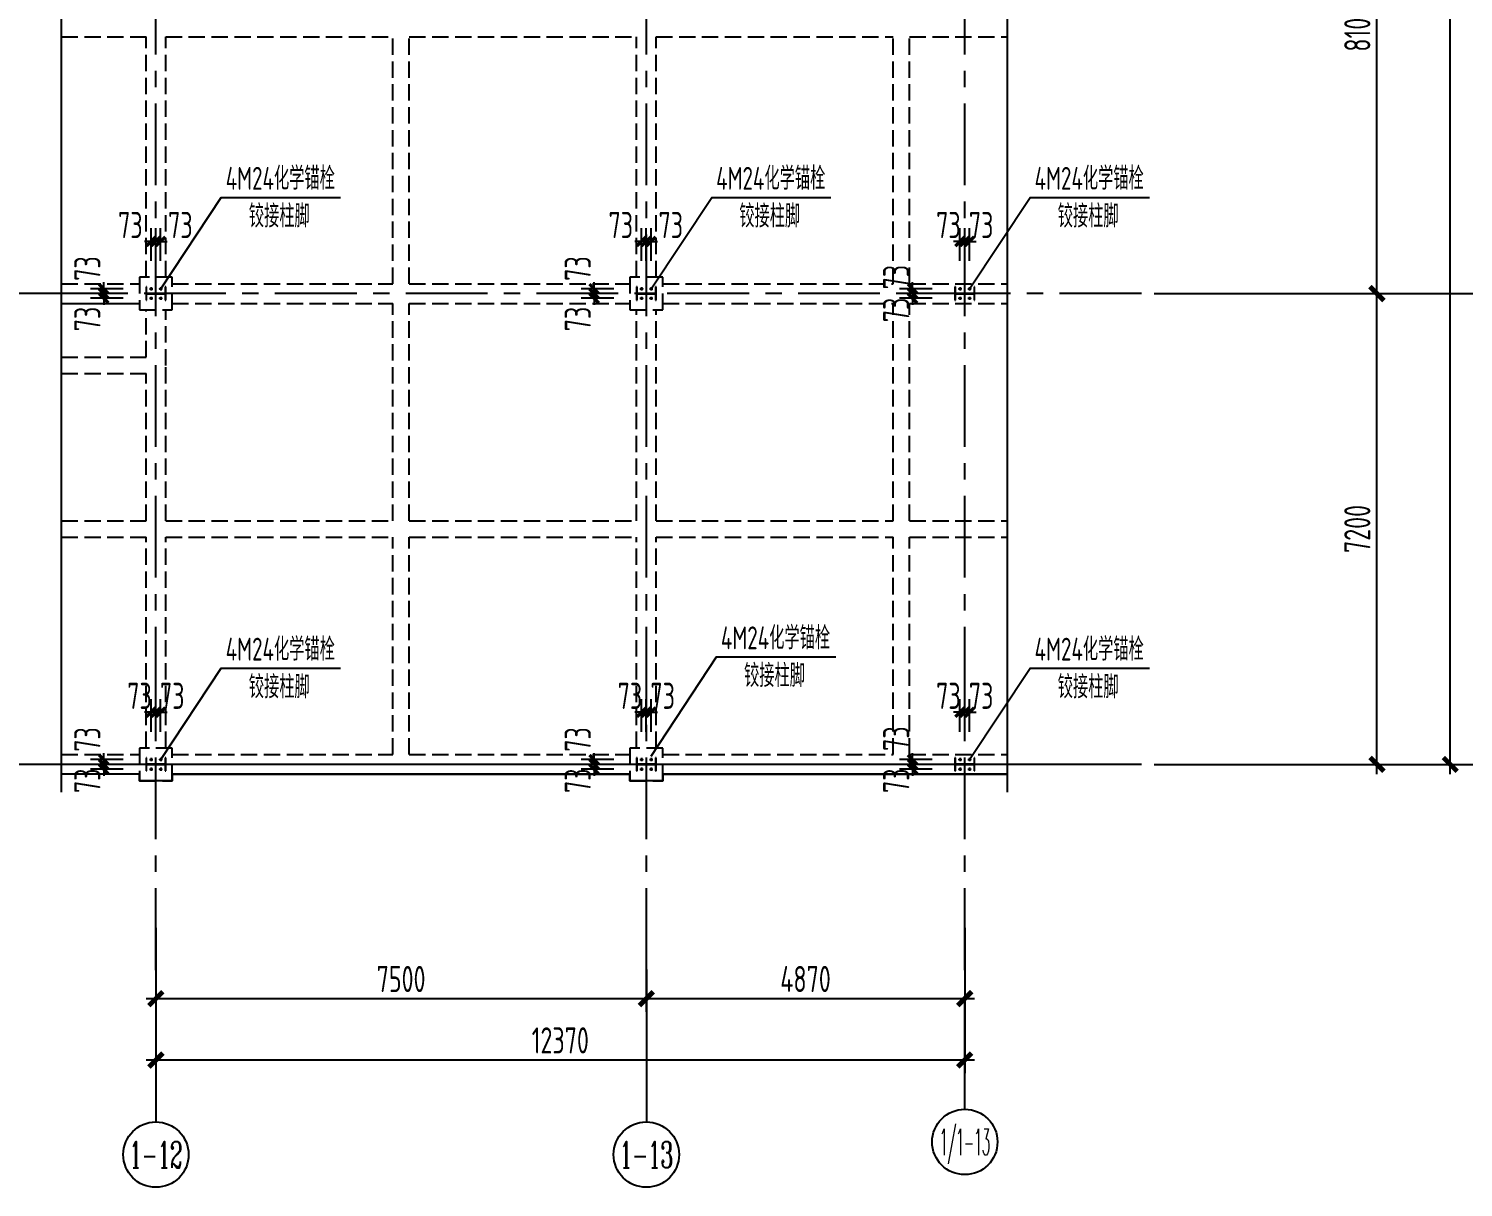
# Model space of a CAD drawing. Extents: x -321761 to 1215725, y 241863 to 438812.
# Drawn here: x 810790 to 832729, y 253253 to 270970 of the extents above; entities that cross this region are included whole.
import ezdxf
from ezdxf.enums import TextEntityAlignment as Align

# ---------------------------------------------------------------- set-up
doc = ezdxf.new("R2010")
doc.units = 0
doc.header["$LTSCALE"] = 1000
for name, pattern in [('3', [19, 15, -1.5, 1, -1.5]), ('CENTER', [2, 1.25, -0.25, 0.25, -0.25]), ('DASH', [0.35, 0.25, -0.1])]:
    doc.linetypes.add(name, pattern=pattern)
doc.layers.get('0').update_dxf_attribs({"linetype": 'CONTINUOUS'})
doc.layers.get('Defpoints').update_dxf_attribs({"linetype": 'CONTINUOUS'})
for name, color, linetype in [('10', 7, 'CONTINUOUS'), ('AXIS', 253, 'CENTER'), ('AXIS_NUM', 7, 'CONTINUOUS'), ('DIM', 3, 'CONTINUOUS'), ('S_BEAM', 4, 'CONTINUOUS'), ('S_BEAMDASH', 134, '3'), ('一般文字', 6, 'CONTINUOUS'), ('图层3', 6, 'CENTER'), ('洞口边线', 7, 'CONTINUOUS')]:
    doc.layers.add(name, color=color, linetype=linetype)
doc.styles.add('TESSDREN', font='tssdeng.shx', dxfattribs={"width": 0.7, "height": 300, "bigfont": 'tssdchn.shx'})
doc.styles.add('TSSD_Axis', font='Complex.shx', dxfattribs={"width": 0.7, "bigfont": 'hztxt.shx'})
doc.styles.add('TSSD_Dimension', font='Tssdeng.shx', dxfattribs={"width": 0.7, "bigfont": 'hztxt.shx'})
doc.dimstyles.new('TSSD_100_100$0', dxfattribs={"dimtxt": 300, "dimasz": 100, "dimexe": 100, "dimexo": 300, "dimgap": 100, "dimtad": 1, "dimdec": 0, "dimzin": 0, "dimdsep": 46, "dimtxsty": 'TSSD_Dimension', "dimblk": 'ARCHTICK', "dimcen": 0, "dimdle": 100, "dimclrd": 3, "dimclre": 3, "dimclrt": 7, "dimazin": 0, "dimtfac": 1, "dimtdec": 0, "dimtix": 1, "dimtmove": 2, "dimatfit": 3, "dimldrblk": 'ARCHTICK', "dimfxl": 1, "dimtolj": 1, "dimtzin": 0, "dimarcsym": 0})

# ---------------------------------------------------------------- blocks, each defined once
blk = doc.blocks.new('ts_axno')
at = {"color": 0, "linetype": 'ByBlock', "lineweight": -2}
blk.add_circle((0, 0), 0.5, dxfattribs=at)
at = {"color": 0, "linetype": 'ByBlock', "lineweight": -2, "style": 'TSSD_Axis', "width": 0.7}
blk.add_attdef('A', text='', height=0.6, dxfattribs=at).set_placement((0, 0), align=Align.MIDDLE_CENTER)
blk = doc.blocks.new('_ArchTick')
at = {"color": 0, "linetype": 'ByBlock', "const_width": 0.5}
blk.add_lwpolyline([(-0.71, -0.71), (0.71, 0.71)], dxfattribs=at)
blk = doc.blocks.new('*D663')
at = {"layer": 'Defpoints', "color": 0}
for p in [(827604, 266920), (831408, 266920), (827604, 259720)]:
    blk.add_point(p, dxfattribs=at)
at = {"layer": 'DIM', "color": 3, "lineweight": -2}
for p, q in [((831408, 259570), (831408, 267070)), ((828004, 266920), (831608, 266920)), ((828004, 259720), (831608, 259720))]:
    blk.add_line(p, q, dxfattribs=at)
at = {"layer": 'DIM', "color": 3, "lineweight": -2, "xscale": 150, "yscale": 150, "zscale": 150}
for p, rotation in [((831408, 266920), 90), ((831408, 259720), 270)]:
    blk.add_blockref('_ArchTick', p, dxfattribs=dict(at, rotation=rotation))
at = {"layer": 'DIM', "color": 7, "insert": (831108, 263320), "char_height": 400, "attachment_point": 5, "rotation": 90, "style": 'TSSD_Dimension'}
blk.add_mtext('\\A1;7200', dxfattribs=at)
blk = doc.blocks.new('*D664')
at = {"layer": 'Defpoints', "color": 0}
for p in [(827604, 275020), (831408, 275020), (827604, 266920)]:
    blk.add_point(p, dxfattribs=at)
at = {"layer": 'DIM', "color": 3, "lineweight": -2}
for p, q in [((831408, 266770), (831408, 275170)), ((828004, 275020), (831608, 275020)), ((828004, 266920), (831608, 266920))]:
    blk.add_line(p, q, dxfattribs=at)
at = {"layer": 'DIM', "color": 3, "lineweight": -2, "xscale": 150, "yscale": 150, "zscale": 150}
for p, rotation in [((831408, 275020), 90), ((831408, 266920), 270)]:
    blk.add_blockref('_ArchTick', p, dxfattribs=dict(at, rotation=rotation))
at = {"layer": 'DIM', "color": 7, "insert": (831108, 270970), "char_height": 400, "attachment_point": 5, "rotation": 90, "style": 'TSSD_Dimension'}
blk.add_mtext('\\A1;8100', dxfattribs=at)
blk = doc.blocks.new('*D667')
at = {"layer": 'Defpoints', "color": 0}
for p in [(827904, 287170), (832529, 287170), (827752, 259720)]:
    blk.add_point(p, dxfattribs=at)
at = {"layer": 'DIM', "color": 3, "lineweight": -2}
for p, q in [((832529, 259570), (832529, 287320)), ((828304, 287170), (832729, 287170)), ((828152, 259720), (832729, 259720))]:
    blk.add_line(p, q, dxfattribs=at)
at = {"layer": 'DIM', "color": 3, "lineweight": -2, "xscale": 150, "yscale": 150, "zscale": 150}
for p, rotation in [((832529, 287170), 90), ((832529, 259720), 270)]:
    blk.add_blockref('_ArchTick', p, dxfattribs=dict(at, rotation=rotation))
at = {"layer": 'DIM', "color": 7, "insert": (832229, 273445), "char_height": 400, "attachment_point": 5, "rotation": 90, "style": 'TSSD_Dimension'}
blk.add_mtext('\\A1;27450', dxfattribs=at)
blk = doc.blocks.new('*D675')
at = {"layer": 'Defpoints', "color": 0}
for p in [(812735, 257620), (820235, 257620), (820235, 256138)]:
    blk.add_point(p, dxfattribs=at)
at = {"layer": 'DIM', "color": 3, "lineweight": -2}
for p, q in [((812735, 257220), (812735, 255938)), ((820235, 257220), (820235, 255938)), ((812585, 256138), (820385, 256138))]:
    blk.add_line(p, q, dxfattribs=at)
at = {"layer": 'DIM', "color": 3, "lineweight": -2, "xscale": 150, "yscale": 150, "zscale": 150, "rotation": 180}
blk.add_blockref('_ArchTick', (812735, 256138), dxfattribs=at)
at = {"layer": 'DIM', "color": 3, "lineweight": -2, "xscale": 150, "yscale": 150, "zscale": 150}
blk.add_blockref('_ArchTick', (820235, 256138), dxfattribs=at)
at = {"layer": 'DIM', "color": 7, "insert": (816485, 256438), "char_height": 400, "attachment_point": 5, "style": 'TSSD_Dimension'}
blk.add_mtext('\\A1;7500', dxfattribs=at)
blk = doc.blocks.new('*D676')
at = {"layer": 'Defpoints', "color": 0}
for p in [(812735, 257622), (825105, 257622), (812735, 255199)]:
    blk.add_point(p, dxfattribs=at)
at = {"layer": 'DIM', "color": 3, "lineweight": -2}
for p, q in [((812735, 257222), (812735, 254999)), ((825105, 257222), (825105, 254999)), ((825255, 255199), (812585, 255199))]:
    blk.add_line(p, q, dxfattribs=at)
at = {"layer": 'DIM', "color": 3, "lineweight": -2, "xscale": 150, "yscale": 150, "zscale": 150, "rotation": 180}
blk.add_blockref('_ArchTick', (812735, 255199), dxfattribs=at)
at = {"layer": 'DIM', "color": 3, "lineweight": -2, "xscale": 150, "yscale": 150, "zscale": 150}
blk.add_blockref('_ArchTick', (825105, 255199), dxfattribs=at)
at = {"layer": 'DIM', "color": 7, "insert": (818920, 255499), "char_height": 400, "attachment_point": 5, "style": 'TSSD_Dimension'}
blk.add_mtext('\\A1;12370', dxfattribs=at)
blk = doc.blocks.new('rt34v')
blk.add_hatch(color=4).paths.add_polyline_path([(0, -100), (0, 100), (-8, 100), (-8, 3), (-292, 3), (-292, 100), (-300, 100), (-300, -100), (-292, -100), (-292, -3), (-8, -3), (-8, -100)])
at = {"layer": '图层3', "color": 3}
blk.add_lwpolyline([(0, -100), (0, 100), (-8, 100), (-8, 3), (-292, 3), (-292, 100), (-300, 100), (-300, -100), (-292, -100), (-292, -3), (-8, -3), (-8, -100), (0, -100), (0, 100)], dxfattribs=at)
blk = doc.blocks.new('*D702')
at = {"layer": 'Defpoints', "color": 0}
for p in [(812735, 267718), (812735, 267018), (812808, 267018)]:
    blk.add_point(p, dxfattribs=at)
at = {"layer": 'DIM', "color": 3, "lineweight": -2}
for p, q in [((812735, 267418), (812735, 267918)), ((812808, 267418), (812808, 267918)), ((812735, 267718), (812635, 267718)), ((812808, 267718), (812735, 267718)), ((812808, 267718), (812908, 267718))]:
    blk.add_line(p, q, dxfattribs=at)
at = {"layer": 'DIM', "color": 3, "lineweight": -2, "xscale": 100, "yscale": 100, "zscale": 100}
blk.add_blockref('_ArchTick', (812735, 267718), dxfattribs=at)
at = {"layer": 'DIM', "color": 3, "lineweight": -2, "xscale": 100, "yscale": 100, "zscale": 100, "rotation": 180}
blk.add_blockref('_ArchTick', (812808, 267718), dxfattribs=at)
at = {"layer": 'DIM', "color": 7, "insert": (813110, 267968), "char_height": 400, "attachment_point": 5, "style": 'TSSD_Dimension'}
blk.add_mtext('\\A1;73', dxfattribs=at)
blk = doc.blocks.new('*D703')
at = {"layer": 'Defpoints', "color": 0}
for p in [(812662, 267718), (812662, 267018), (812735, 267018)]:
    blk.add_point(p, dxfattribs=at)
at = {"layer": 'DIM', "color": 3, "lineweight": -2}
for p, q in [((812662, 267418), (812662, 267918)), ((812735, 267418), (812735, 267918)), ((812662, 267718), (812562, 267718)), ((812735, 267718), (812662, 267718)), ((812735, 267718), (812835, 267718))]:
    blk.add_line(p, q, dxfattribs=at)
at = {"layer": 'DIM', "color": 3, "lineweight": -2, "xscale": 100, "yscale": 100, "zscale": 100}
blk.add_blockref('_ArchTick', (812662, 267718), dxfattribs=at)
at = {"layer": 'DIM', "color": 3, "lineweight": -2, "xscale": 100, "yscale": 100, "zscale": 100, "rotation": 180}
blk.add_blockref('_ArchTick', (812735, 267718), dxfattribs=at)
at = {"layer": 'DIM', "color": 7, "insert": (812345, 267968), "char_height": 400, "attachment_point": 5, "style": 'TSSD_Dimension'}
blk.add_mtext('\\A1;73', dxfattribs=at)
blk = doc.blocks.new('*D704')
at = {"layer": 'Defpoints', "color": 0}
for p in [(811937, 266920), (812637, 266993), (812637, 266920)]:
    blk.add_point(p, dxfattribs=at)
at = {"layer": 'DIM', "color": 3, "lineweight": -2}
for p, q in [((811937, 266993), (811937, 267093)), ((812237, 266993), (811737, 266993)), ((812237, 266920), (811737, 266920)), ((811937, 266993), (811937, 266920)), ((811937, 266920), (811937, 266820))]:
    blk.add_line(p, q, dxfattribs=at)
at = {"layer": 'DIM', "color": 3, "lineweight": -2, "xscale": 100, "yscale": 100, "zscale": 100}
for p, rotation in [((811937, 266993), 270), ((811937, 266920), 90)]:
    blk.add_blockref('_ArchTick', p, dxfattribs=dict(at, rotation=rotation))
at = {"layer": 'DIM', "color": 7, "insert": (811687, 267303), "char_height": 400, "attachment_point": 5, "rotation": 90, "style": 'TSSD_Dimension'}
blk.add_mtext('\\A1;73', dxfattribs=at)
blk = doc.blocks.new('*D705')
at = {"layer": 'Defpoints', "color": 0}
for p in [(811937, 266847), (812637, 266920), (812637, 266847)]:
    blk.add_point(p, dxfattribs=at)
at = {"layer": 'DIM', "color": 3, "lineweight": -2}
for p, q in [((811937, 266920), (811937, 267020)), ((812237, 266920), (811737, 266920)), ((812237, 266847), (811737, 266847)), ((811937, 266920), (811937, 266847)), ((811937, 266847), (811937, 266747))]:
    blk.add_line(p, q, dxfattribs=at)
at = {"layer": 'DIM', "color": 3, "lineweight": -2, "xscale": 100, "yscale": 100, "zscale": 100}
for p, rotation in [((811937, 266920), 270), ((811937, 266847), 90)]:
    blk.add_blockref('_ArchTick', p, dxfattribs=dict(at, rotation=rotation))
at = {"layer": 'DIM', "color": 7, "insert": (811687, 266531), "char_height": 400, "attachment_point": 5, "rotation": 90, "style": 'TSSD_Dimension'}
blk.add_mtext('\\A1;73', dxfattribs=at)
blk = doc.blocks.new('*D706')
at = {"layer": 'Defpoints', "color": 0}
for p in [(825105, 267718), (825105, 267018), (825178, 267018)]:
    blk.add_point(p, dxfattribs=at)
at = {"layer": 'DIM', "color": 3, "lineweight": -2}
for p, q in [((825105, 267418), (825105, 267918)), ((825178, 267418), (825178, 267918)), ((825105, 267718), (825005, 267718)), ((825178, 267718), (825105, 267718)), ((825178, 267718), (825278, 267718))]:
    blk.add_line(p, q, dxfattribs=at)
at = {"layer": 'DIM', "color": 3, "lineweight": -2, "xscale": 100, "yscale": 100, "zscale": 100}
blk.add_blockref('_ArchTick', (825105, 267718), dxfattribs=at)
at = {"layer": 'DIM', "color": 3, "lineweight": -2, "xscale": 100, "yscale": 100, "zscale": 100, "rotation": 180}
blk.add_blockref('_ArchTick', (825178, 267718), dxfattribs=at)
at = {"layer": 'DIM', "color": 7, "insert": (825356, 267968), "char_height": 400, "attachment_point": 5, "style": 'TSSD_Dimension'}
blk.add_mtext('\\A1;73', dxfattribs=at)
blk = doc.blocks.new('*D707')
at = {"layer": 'Defpoints', "color": 0}
for p in [(825032, 267718), (825032, 267018), (825105, 267018)]:
    blk.add_point(p, dxfattribs=at)
at = {"layer": 'DIM', "color": 3, "lineweight": -2}
for p, q in [((825032, 267418), (825032, 267918)), ((825105, 267418), (825105, 267918)), ((825032, 267718), (824932, 267718)), ((825105, 267718), (825032, 267718)), ((825105, 267718), (825205, 267718))]:
    blk.add_line(p, q, dxfattribs=at)
at = {"layer": 'DIM', "color": 3, "lineweight": -2, "xscale": 100, "yscale": 100, "zscale": 100}
blk.add_blockref('_ArchTick', (825032, 267718), dxfattribs=at)
at = {"layer": 'DIM', "color": 3, "lineweight": -2, "xscale": 100, "yscale": 100, "zscale": 100, "rotation": 180}
blk.add_blockref('_ArchTick', (825105, 267718), dxfattribs=at)
at = {"layer": 'DIM', "color": 7, "insert": (824855, 267968), "char_height": 400, "attachment_point": 5, "style": 'TSSD_Dimension'}
blk.add_mtext('\\A1;73', dxfattribs=at)
blk = doc.blocks.new('*D708')
at = {"layer": 'Defpoints', "color": 0}
for p in [(824307, 266920), (825007, 266993), (825007, 266920)]:
    blk.add_point(p, dxfattribs=at)
at = {"layer": 'DIM', "color": 3, "lineweight": -2}
for p, q in [((824307, 266993), (824307, 267093)), ((824607, 266993), (824107, 266993)), ((824607, 266920), (824107, 266920)), ((824307, 266993), (824307, 266920)), ((824307, 266920), (824307, 266820))]:
    blk.add_line(p, q, dxfattribs=at)
at = {"layer": 'DIM', "color": 3, "lineweight": -2, "xscale": 100, "yscale": 100, "zscale": 100}
for p, rotation in [((824307, 266993), 270), ((824307, 266920), 90)]:
    blk.add_blockref('_ArchTick', p, dxfattribs=dict(at, rotation=rotation))
at = {"layer": 'DIM', "color": 7, "insert": (824057, 267171), "char_height": 400, "attachment_point": 5, "rotation": 90, "style": 'TSSD_Dimension'}
blk.add_mtext('\\A1;73', dxfattribs=at)
blk = doc.blocks.new('*D709')
at = {"layer": 'Defpoints', "color": 0}
for p in [(824307, 266847), (825007, 266920), (825007, 266847)]:
    blk.add_point(p, dxfattribs=at)
at = {"layer": 'DIM', "color": 3, "lineweight": -2}
for p, q in [((824307, 266920), (824307, 267020)), ((824607, 266920), (824107, 266920)), ((824607, 266847), (824107, 266847)), ((824307, 266920), (824307, 266847)), ((824307, 266847), (824307, 266747))]:
    blk.add_line(p, q, dxfattribs=at)
at = {"layer": 'DIM', "color": 3, "lineweight": -2, "xscale": 100, "yscale": 100, "zscale": 100}
for p, rotation in [((824307, 266920), 270), ((824307, 266847), 90)]:
    blk.add_blockref('_ArchTick', p, dxfattribs=dict(at, rotation=rotation))
at = {"layer": 'DIM', "color": 7, "insert": (824057, 266670), "char_height": 400, "attachment_point": 5, "rotation": 90, "style": 'TSSD_Dimension'}
blk.add_mtext('\\A1;73', dxfattribs=at)
blk = doc.blocks.new('*D710')
at = {"layer": 'Defpoints', "color": 0}
for p in [(812735, 260518), (812735, 259818), (812808, 259818)]:
    blk.add_point(p, dxfattribs=at)
at = {"layer": 'DIM', "color": 3, "lineweight": -2}
for p, q in [((812735, 260218), (812735, 260718)), ((812808, 260218), (812808, 260718)), ((812735, 260518), (812635, 260518)), ((812808, 260518), (812735, 260518)), ((812808, 260518), (812908, 260518))]:
    blk.add_line(p, q, dxfattribs=at)
at = {"layer": 'DIM', "color": 3, "lineweight": -2, "xscale": 100, "yscale": 100, "zscale": 100}
blk.add_blockref('_ArchTick', (812735, 260518), dxfattribs=at)
at = {"layer": 'DIM', "color": 3, "lineweight": -2, "xscale": 100, "yscale": 100, "zscale": 100, "rotation": 180}
blk.add_blockref('_ArchTick', (812808, 260518), dxfattribs=at)
at = {"layer": 'DIM', "color": 7, "insert": (812986, 260768), "char_height": 400, "attachment_point": 5, "style": 'TSSD_Dimension'}
blk.add_mtext('\\A1;73', dxfattribs=at)
blk = doc.blocks.new('*D711')
at = {"layer": 'Defpoints', "color": 0}
for p in [(812662, 260518), (812662, 259818), (812735, 259818)]:
    blk.add_point(p, dxfattribs=at)
at = {"layer": 'DIM', "color": 3, "lineweight": -2}
for p, q in [((812662, 260218), (812662, 260718)), ((812735, 260218), (812735, 260718)), ((812662, 260518), (812562, 260518)), ((812735, 260518), (812662, 260518)), ((812735, 260518), (812835, 260518))]:
    blk.add_line(p, q, dxfattribs=at)
at = {"layer": 'DIM', "color": 3, "lineweight": -2, "xscale": 100, "yscale": 100, "zscale": 100}
blk.add_blockref('_ArchTick', (812662, 260518), dxfattribs=at)
at = {"layer": 'DIM', "color": 3, "lineweight": -2, "xscale": 100, "yscale": 100, "zscale": 100, "rotation": 180}
blk.add_blockref('_ArchTick', (812735, 260518), dxfattribs=at)
at = {"layer": 'DIM', "color": 7, "insert": (812485, 260768), "char_height": 400, "attachment_point": 5, "style": 'TSSD_Dimension'}
blk.add_mtext('\\A1;73', dxfattribs=at)
blk = doc.blocks.new('*D712')
at = {"layer": 'Defpoints', "color": 0}
for p in [(812637, 259793), (811937, 259720), (812637, 259720)]:
    blk.add_point(p, dxfattribs=at)
at = {"layer": 'DIM', "color": 3, "lineweight": -2}
for p, q in [((812237, 259793), (811737, 259793)), ((811937, 259793), (811937, 259893)), ((811937, 259793), (811937, 259720)), ((812237, 259720), (811737, 259720)), ((811937, 259720), (811937, 259620))]:
    blk.add_line(p, q, dxfattribs=at)
at = {"layer": 'DIM', "color": 3, "lineweight": -2, "xscale": 100, "yscale": 100, "zscale": 100}
for p, rotation in [((811937, 259793), 270), ((811937, 259720), 90)]:
    blk.add_blockref('_ArchTick', p, dxfattribs=dict(at, rotation=rotation))
at = {"layer": 'DIM', "color": 7, "insert": (811687, 260101), "char_height": 400, "attachment_point": 5, "rotation": 90, "style": 'TSSD_Dimension'}
blk.add_mtext('\\A1;73', dxfattribs=at)
blk = doc.blocks.new('*D713')
at = {"layer": 'Defpoints', "color": 0}
for p in [(811937, 259647), (812637, 259720), (812637, 259647)]:
    blk.add_point(p, dxfattribs=at)
at = {"layer": 'DIM', "color": 3, "lineweight": -2}
for p, q in [((811937, 259720), (811937, 259820)), ((812237, 259720), (811737, 259720)), ((812237, 259647), (811737, 259647)), ((811937, 259720), (811937, 259647)), ((811937, 259647), (811937, 259547))]:
    blk.add_line(p, q, dxfattribs=at)
at = {"layer": 'DIM', "color": 3, "lineweight": -2, "xscale": 100, "yscale": 100, "zscale": 100}
for p, rotation in [((811937, 259720), 270), ((811937, 259647), 90)]:
    blk.add_blockref('_ArchTick', p, dxfattribs=dict(at, rotation=rotation))
at = {"layer": 'DIM', "color": 7, "insert": (811687, 259470), "char_height": 400, "attachment_point": 5, "rotation": 90, "style": 'TSSD_Dimension'}
blk.add_mtext('\\A1;73', dxfattribs=at)
blk = doc.blocks.new('*D714')
at = {"layer": 'Defpoints', "color": 0}
for p in [(825105, 260518), (825105, 259818), (825178, 259818)]:
    blk.add_point(p, dxfattribs=at)
at = {"layer": 'DIM', "color": 3, "lineweight": -2}
for p, q in [((825105, 260218), (825105, 260718)), ((825178, 260218), (825178, 260718)), ((825105, 260518), (825005, 260518)), ((825178, 260518), (825105, 260518)), ((825178, 260518), (825278, 260518))]:
    blk.add_line(p, q, dxfattribs=at)
at = {"layer": 'DIM', "color": 3, "lineweight": -2, "xscale": 100, "yscale": 100, "zscale": 100}
blk.add_blockref('_ArchTick', (825105, 260518), dxfattribs=at)
at = {"layer": 'DIM', "color": 3, "lineweight": -2, "xscale": 100, "yscale": 100, "zscale": 100, "rotation": 180}
blk.add_blockref('_ArchTick', (825178, 260518), dxfattribs=at)
at = {"layer": 'DIM', "color": 7, "insert": (825356, 260768), "char_height": 400, "attachment_point": 5, "style": 'TSSD_Dimension'}
blk.add_mtext('\\A1;73', dxfattribs=at)
blk = doc.blocks.new('*D715')
at = {"layer": 'Defpoints', "color": 0}
for p in [(825032, 260518), (825032, 259818), (825105, 259818)]:
    blk.add_point(p, dxfattribs=at)
at = {"layer": 'DIM', "color": 3, "lineweight": -2}
for p, q in [((825032, 260218), (825032, 260718)), ((825105, 260218), (825105, 260718)), ((825032, 260518), (824932, 260518)), ((825105, 260518), (825032, 260518)), ((825105, 260518), (825205, 260518))]:
    blk.add_line(p, q, dxfattribs=at)
at = {"layer": 'DIM', "color": 3, "lineweight": -2, "xscale": 100, "yscale": 100, "zscale": 100}
blk.add_blockref('_ArchTick', (825032, 260518), dxfattribs=at)
at = {"layer": 'DIM', "color": 3, "lineweight": -2, "xscale": 100, "yscale": 100, "zscale": 100, "rotation": 180}
blk.add_blockref('_ArchTick', (825105, 260518), dxfattribs=at)
at = {"layer": 'DIM', "color": 7, "insert": (824855, 260768), "char_height": 400, "attachment_point": 5, "style": 'TSSD_Dimension'}
blk.add_mtext('\\A1;73', dxfattribs=at)
blk = doc.blocks.new('*D716')
at = {"layer": 'Defpoints', "color": 0}
for p in [(825007, 259793), (824307, 259720), (825007, 259720)]:
    blk.add_point(p, dxfattribs=at)
at = {"layer": 'DIM', "color": 3, "lineweight": -2}
for p, q in [((824607, 259793), (824107, 259793)), ((824307, 259793), (824307, 259893)), ((824307, 259793), (824307, 259720)), ((824607, 259720), (824107, 259720)), ((824307, 259720), (824307, 259620))]:
    blk.add_line(p, q, dxfattribs=at)
at = {"layer": 'DIM', "color": 3, "lineweight": -2, "xscale": 100, "yscale": 100, "zscale": 100}
for p, rotation in [((824307, 259793), 270), ((824307, 259720), 90)]:
    blk.add_blockref('_ArchTick', p, dxfattribs=dict(at, rotation=rotation))
at = {"layer": 'DIM', "color": 7, "insert": (824057, 260114), "char_height": 400, "attachment_point": 5, "rotation": 90, "style": 'TSSD_Dimension'}
blk.add_mtext('\\A1;73', dxfattribs=at)
blk = doc.blocks.new('*D717')
at = {"layer": 'Defpoints', "color": 0}
for p in [(824307, 259647), (825007, 259720), (825007, 259647)]:
    blk.add_point(p, dxfattribs=at)
at = {"layer": 'DIM', "color": 3, "lineweight": -2}
for p, q in [((824307, 259720), (824307, 259820)), ((824607, 259720), (824107, 259720)), ((824607, 259647), (824107, 259647)), ((824307, 259720), (824307, 259647)), ((824307, 259647), (824307, 259547))]:
    blk.add_line(p, q, dxfattribs=at)
at = {"layer": 'DIM', "color": 3, "lineweight": -2, "xscale": 100, "yscale": 100, "zscale": 100}
for p, rotation in [((824307, 259720), 270), ((824307, 259647), 90)]:
    blk.add_blockref('_ArchTick', p, dxfattribs=dict(at, rotation=rotation))
at = {"layer": 'DIM', "color": 7, "insert": (824057, 259470), "char_height": 400, "attachment_point": 5, "rotation": 90, "style": 'TSSD_Dimension'}
blk.add_mtext('\\A1;73', dxfattribs=at)
blk = doc.blocks.new('*D746')
at = {"layer": 'Defpoints', "color": 0}
for p in [(820235, 257620), (825105, 257620), (825105, 256138)]:
    blk.add_point(p, dxfattribs=at)
at = {"layer": 'DIM', "color": 3, "lineweight": -2}
for p, q in [((820235, 257220), (820235, 255938)), ((825105, 257220), (825105, 255938)), ((820085, 256138), (825255, 256138))]:
    blk.add_line(p, q, dxfattribs=at)
at = {"layer": 'DIM', "color": 3, "lineweight": -2, "xscale": 150, "yscale": 150, "zscale": 150, "rotation": 180}
blk.add_blockref('_ArchTick', (820235, 256138), dxfattribs=at)
at = {"layer": 'DIM', "color": 3, "lineweight": -2, "xscale": 150, "yscale": 150, "zscale": 150}
blk.add_blockref('_ArchTick', (825105, 256138), dxfattribs=at)
at = {"layer": 'DIM', "color": 7, "insert": (822670, 256438), "char_height": 400, "attachment_point": 5, "style": 'TSSD_Dimension'}
blk.add_mtext('\\A1;4870', dxfattribs=at)
blk = doc.blocks.new('*D849')
at = {"layer": 'Defpoints', "color": 0}
for p in [(820235, 267718), (820235, 267018), (820308, 267018)]:
    blk.add_point(p, dxfattribs=at)
at = {"layer": 'DIM', "color": 3, "lineweight": -2}
for p, q in [((820235, 267418), (820235, 267918)), ((820308, 267418), (820308, 267918)), ((820235, 267718), (820135, 267718)), ((820308, 267718), (820235, 267718)), ((820308, 267718), (820408, 267718))]:
    blk.add_line(p, q, dxfattribs=at)
at = {"layer": 'DIM', "color": 3, "lineweight": -2, "xscale": 100, "yscale": 100, "zscale": 100}
blk.add_blockref('_ArchTick', (820235, 267718), dxfattribs=at)
at = {"layer": 'DIM', "color": 3, "lineweight": -2, "xscale": 100, "yscale": 100, "zscale": 100, "rotation": 180}
blk.add_blockref('_ArchTick', (820308, 267718), dxfattribs=at)
at = {"layer": 'DIM', "color": 7, "insert": (820610, 267968), "char_height": 400, "attachment_point": 5, "style": 'TSSD_Dimension'}
blk.add_mtext('\\A1;73', dxfattribs=at)
blk = doc.blocks.new('*D850')
at = {"layer": 'Defpoints', "color": 0}
for p in [(820162, 267718), (820162, 267018), (820235, 267018)]:
    blk.add_point(p, dxfattribs=at)
at = {"layer": 'DIM', "color": 3, "lineweight": -2}
for p, q in [((820162, 267418), (820162, 267918)), ((820235, 267418), (820235, 267918)), ((820162, 267718), (820062, 267718)), ((820235, 267718), (820162, 267718)), ((820235, 267718), (820335, 267718))]:
    blk.add_line(p, q, dxfattribs=at)
at = {"layer": 'DIM', "color": 3, "lineweight": -2, "xscale": 100, "yscale": 100, "zscale": 100}
blk.add_blockref('_ArchTick', (820162, 267718), dxfattribs=at)
at = {"layer": 'DIM', "color": 3, "lineweight": -2, "xscale": 100, "yscale": 100, "zscale": 100, "rotation": 180}
blk.add_blockref('_ArchTick', (820235, 267718), dxfattribs=at)
at = {"layer": 'DIM', "color": 7, "insert": (819845, 267968), "char_height": 400, "attachment_point": 5, "style": 'TSSD_Dimension'}
blk.add_mtext('\\A1;73', dxfattribs=at)
blk = doc.blocks.new('*D851')
at = {"layer": 'Defpoints', "color": 0}
for p in [(819437, 266920), (820137, 266993), (820137, 266920)]:
    blk.add_point(p, dxfattribs=at)
at = {"layer": 'DIM', "color": 3, "lineweight": -2}
for p, q in [((819437, 266993), (819437, 267093)), ((819737, 266993), (819237, 266993)), ((819737, 266920), (819237, 266920)), ((819437, 266993), (819437, 266920)), ((819437, 266920), (819437, 266820))]:
    blk.add_line(p, q, dxfattribs=at)
at = {"layer": 'DIM', "color": 3, "lineweight": -2, "xscale": 100, "yscale": 100, "zscale": 100}
for p, rotation in [((819437, 266993), 270), ((819437, 266920), 90)]:
    blk.add_blockref('_ArchTick', p, dxfattribs=dict(at, rotation=rotation))
at = {"layer": 'DIM', "color": 7, "insert": (819187, 267303), "char_height": 400, "attachment_point": 5, "rotation": 90, "style": 'TSSD_Dimension'}
blk.add_mtext('\\A1;73', dxfattribs=at)
blk = doc.blocks.new('*D852')
at = {"layer": 'Defpoints', "color": 0}
for p in [(819437, 266847), (820137, 266920), (820137, 266847)]:
    blk.add_point(p, dxfattribs=at)
at = {"layer": 'DIM', "color": 3, "lineweight": -2}
for p, q in [((819437, 266920), (819437, 267020)), ((819737, 266920), (819237, 266920)), ((819737, 266847), (819237, 266847)), ((819437, 266920), (819437, 266847)), ((819437, 266847), (819437, 266747))]:
    blk.add_line(p, q, dxfattribs=at)
at = {"layer": 'DIM', "color": 3, "lineweight": -2, "xscale": 100, "yscale": 100, "zscale": 100}
for p, rotation in [((819437, 266920), 270), ((819437, 266847), 90)]:
    blk.add_blockref('_ArchTick', p, dxfattribs=dict(at, rotation=rotation))
at = {"layer": 'DIM', "color": 7, "insert": (819187, 266531), "char_height": 400, "attachment_point": 5, "rotation": 90, "style": 'TSSD_Dimension'}
blk.add_mtext('\\A1;73', dxfattribs=at)
blk = doc.blocks.new('*D857')
at = {"layer": 'Defpoints', "color": 0}
for p in [(820235, 260518), (820235, 259818), (820308, 259818)]:
    blk.add_point(p, dxfattribs=at)
at = {"layer": 'DIM', "color": 3, "lineweight": -2}
for p, q in [((820235, 260218), (820235, 260718)), ((820308, 260218), (820308, 260718)), ((820235, 260518), (820135, 260518)), ((820308, 260518), (820235, 260518)), ((820308, 260518), (820408, 260518))]:
    blk.add_line(p, q, dxfattribs=at)
at = {"layer": 'DIM', "color": 3, "lineweight": -2, "xscale": 100, "yscale": 100, "zscale": 100}
blk.add_blockref('_ArchTick', (820235, 260518), dxfattribs=at)
at = {"layer": 'DIM', "color": 3, "lineweight": -2, "xscale": 100, "yscale": 100, "zscale": 100, "rotation": 180}
blk.add_blockref('_ArchTick', (820308, 260518), dxfattribs=at)
at = {"layer": 'DIM', "color": 7, "insert": (820486, 260768), "char_height": 400, "attachment_point": 5, "style": 'TSSD_Dimension'}
blk.add_mtext('\\A1;73', dxfattribs=at)
blk = doc.blocks.new('*D858')
at = {"layer": 'Defpoints', "color": 0}
for p in [(820162, 260518), (820162, 259818), (820235, 259818)]:
    blk.add_point(p, dxfattribs=at)
at = {"layer": 'DIM', "color": 3, "lineweight": -2}
for p, q in [((820162, 260218), (820162, 260718)), ((820235, 260218), (820235, 260718)), ((820162, 260518), (820062, 260518)), ((820235, 260518), (820162, 260518)), ((820235, 260518), (820335, 260518))]:
    blk.add_line(p, q, dxfattribs=at)
at = {"layer": 'DIM', "color": 3, "lineweight": -2, "xscale": 100, "yscale": 100, "zscale": 100}
blk.add_blockref('_ArchTick', (820162, 260518), dxfattribs=at)
at = {"layer": 'DIM', "color": 3, "lineweight": -2, "xscale": 100, "yscale": 100, "zscale": 100, "rotation": 180}
blk.add_blockref('_ArchTick', (820235, 260518), dxfattribs=at)
at = {"layer": 'DIM', "color": 7, "insert": (819985, 260768), "char_height": 400, "attachment_point": 5, "style": 'TSSD_Dimension'}
blk.add_mtext('\\A1;73', dxfattribs=at)
blk = doc.blocks.new('*D859')
at = {"layer": 'Defpoints', "color": 0}
for p in [(820137, 259793), (819437, 259720), (820137, 259720)]:
    blk.add_point(p, dxfattribs=at)
at = {"layer": 'DIM', "color": 3, "lineweight": -2}
for p, q in [((819737, 259793), (819237, 259793)), ((819437, 259793), (819437, 259893)), ((819437, 259793), (819437, 259720)), ((819737, 259720), (819237, 259720)), ((819437, 259720), (819437, 259620))]:
    blk.add_line(p, q, dxfattribs=at)
at = {"layer": 'DIM', "color": 3, "lineweight": -2, "xscale": 100, "yscale": 100, "zscale": 100}
for p, rotation in [((819437, 259793), 270), ((819437, 259720), 90)]:
    blk.add_blockref('_ArchTick', p, dxfattribs=dict(at, rotation=rotation))
at = {"layer": 'DIM', "color": 7, "insert": (819187, 260101), "char_height": 400, "attachment_point": 5, "rotation": 90, "style": 'TSSD_Dimension'}
blk.add_mtext('\\A1;73', dxfattribs=at)
blk = doc.blocks.new('*D860')
at = {"layer": 'Defpoints', "color": 0}
for p in [(819437, 259647), (820137, 259720), (820137, 259647)]:
    blk.add_point(p, dxfattribs=at)
at = {"layer": 'DIM', "color": 3, "lineweight": -2}
for p, q in [((819437, 259720), (819437, 259820)), ((819737, 259720), (819237, 259720)), ((819737, 259647), (819237, 259647)), ((819437, 259720), (819437, 259647)), ((819437, 259647), (819437, 259547))]:
    blk.add_line(p, q, dxfattribs=at)
at = {"layer": 'DIM', "color": 3, "lineweight": -2, "xscale": 100, "yscale": 100, "zscale": 100}
for p, rotation in [((819437, 259720), 270), ((819437, 259647), 90)]:
    blk.add_blockref('_ArchTick', p, dxfattribs=dict(at, rotation=rotation))
at = {"layer": 'DIM', "color": 7, "insert": (819187, 259470), "char_height": 400, "attachment_point": 5, "rotation": 90, "style": 'TSSD_Dimension'}
blk.add_mtext('\\A1;73', dxfattribs=at)

msp = doc.modelspace()

# ---------------------------------------------------------------- hatches: boundary and pattern name
at = {"layer": '图层3'}
h = msp.add_hatch(color=3, dxfattribs=at)
edge = h.paths.add_edge_path()
edge.add_arc((812662.5, 266993.4), 12, 0, 360)
h = msp.add_hatch(color=3, dxfattribs=at)
edge = h.paths.add_edge_path()
edge.add_arc((812808.5, 266993.4), 12, 0, 360)
h = msp.add_hatch(color=3, dxfattribs=at)
edge = h.paths.add_edge_path()
edge.add_arc((820162.5, 266993.4), 12, 0, 360)
h = msp.add_hatch(color=3, dxfattribs=at)
edge = h.paths.add_edge_path()
edge.add_arc((820308.5, 266993.4), 12, 0, 360)
h = msp.add_hatch(color=3, dxfattribs=at)
edge = h.paths.add_edge_path()
edge.add_arc((825032.5, 266993.4), 12, 0, 360)
h = msp.add_hatch(color=3, dxfattribs=at)
edge = h.paths.add_edge_path()
edge.add_arc((825178.5, 266993.4), 12, 0, 360)
h = msp.add_hatch(color=3, dxfattribs=at)
edge = h.paths.add_edge_path()
edge.add_arc((812662.5, 266847.4), 12, 0, 360)
h = msp.add_hatch(color=3, dxfattribs=at)
edge = h.paths.add_edge_path()
edge.add_arc((812808.5, 266847.4), 12, 0, 360)
h = msp.add_hatch(color=3, dxfattribs=at)
edge = h.paths.add_edge_path()
edge.add_arc((820162.5, 266847.4), 12, 0, 360)
h = msp.add_hatch(color=3, dxfattribs=at)
edge = h.paths.add_edge_path()
edge.add_arc((820308.5, 266847.4), 12, 0, 360)
h = msp.add_hatch(color=3, dxfattribs=at)
edge = h.paths.add_edge_path()
edge.add_arc((825032.5, 266847.4), 12, 0, 360)
h = msp.add_hatch(color=3, dxfattribs=at)
edge = h.paths.add_edge_path()
edge.add_arc((825178.5, 266847.4), 12, 0, 360)
h = msp.add_hatch(color=3, dxfattribs=at)
edge = h.paths.add_edge_path()
edge.add_arc((812662.5, 259793.4), 12, 0, 360)
h = msp.add_hatch(color=3, dxfattribs=at)
edge = h.paths.add_edge_path()
edge.add_arc((812808.5, 259793.4), 12, 0, 360)
h = msp.add_hatch(color=3, dxfattribs=at)
edge = h.paths.add_edge_path()
edge.add_arc((820162.5, 259793.4), 12, 0, 360)
h = msp.add_hatch(color=3, dxfattribs=at)
edge = h.paths.add_edge_path()
edge.add_arc((820308.5, 259793.4), 12, 0, 360)
h = msp.add_hatch(color=3, dxfattribs=at)
edge = h.paths.add_edge_path()
edge.add_arc((825032.5, 259793.4), 12, 0, 360)
h = msp.add_hatch(color=3, dxfattribs=at)
edge = h.paths.add_edge_path()
edge.add_arc((825178.5, 259793.4), 12, 0, 360)
h = msp.add_hatch(color=3, dxfattribs=at)
edge = h.paths.add_edge_path()
edge.add_arc((812662.5, 259647.4), 12, 0, 360)
h = msp.add_hatch(color=3, dxfattribs=at)
edge = h.paths.add_edge_path()
edge.add_arc((812808.5, 259647.4), 12, 0, 360)
h = msp.add_hatch(color=3, dxfattribs=at)
edge = h.paths.add_edge_path()
edge.add_arc((820162.5, 259647.4), 12, 0, 360)
h = msp.add_hatch(color=3, dxfattribs=at)
edge = h.paths.add_edge_path()
edge.add_arc((820308.5, 259647.4), 12, 0, 360)
h = msp.add_hatch(color=3, dxfattribs=at)
edge = h.paths.add_edge_path()
edge.add_arc((825032.5, 259647.4), 12, 0, 360)
h = msp.add_hatch(color=3, dxfattribs=at)
edge = h.paths.add_edge_path()
edge.add_arc((825178.5, 259647.4), 12, 0, 360)

# ---------------------------------------------------------------- linework, layer by layer
at = {"layer": '10'}
for points in [[(825757.4, 259295.5), (825757.4, 272370), (826048, 272448.5), (825459.2, 272600.1), (825757.4, 272698.1), (825757.4, 289549)], [(811292.2, 259295.5), (811292.2, 272370), (811582.8, 272448.5), (810994, 272600.1), (811292.2, 272698.1), (811292.2, 289188.4)]]:
    msp.add_lwpolyline(points, dxfattribs=at)
at = {"layer": 'AXIS'}
for p, q in [((812735.5, 256575.4), (812735.5, 292329.2)), ((820235.5, 256575.4), (820235.5, 292329.2)), ((825105.5, 256575.4), (825105.5, 292329.2)), ((827806.2, 266920.4), (810384.3, 266920.4))]:
    msp.add_line(p, q, dxfattribs=at)
at = {"layer": 'AXIS', "color": 3, "linetype": 'ByBlock'}
for p, q in [((829787.8, 266920.4), (833787.8, 266920.4)), ((829787.8, 259720.4), (833787.8, 259720.4)), ((812735.5, 256584.4), (812735.5, 254252.6)), ((820235.5, 256584.4), (820235.5, 254252.6))]:
    msp.add_line(p, q, dxfattribs=at)
at = {"layer": 'AXIS', "linetype": 'ByBlock'}
msp.add_line((827806.2, 259720.4), (810384.3, 259720.4), dxfattribs=at)
at = {"layer": 'DIM'}
msp.add_line((825105.5, 254446.3), (825105.5, 256088.6), dxfattribs=at)
at = {"layer": 'S_BEAM', "color": 6}
for p, q in [((811292.2, 266770.4), (812485.5, 266770.4)), ((812985.5, 259570.4), (816485.5, 259570.4)), ((816485.5, 259570.4), (819985.5, 259570.4)), ((820485.5, 259570.4), (824135.5, 259570.4)), ((824135.5, 259570.4), (825757.4, 259570.4))]:
    msp.add_line(p, q, dxfattribs=at)
at = {"layer": 'S_BEAMDASH', "color": 6, "linetype": 'DASH'}
for p, q in [((811292.2, 270845.4), (812585.5, 270845.4)), ((812585.5, 267170.4), (812585.5, 270845.4)), ((812885.5, 267170.4), (812885.5, 270845.4)), ((812885.5, 270845.4), (816360.5, 270845.4)), ((816360.5, 267070.4), (816360.5, 270845.4)), ((816610.5, 267070.4), (816610.5, 270845.4)), ((816610.5, 270845.4), (820085.5, 270845.4)), ((820085.5, 267170.4), (820085.5, 270845.4)), ((820385.5, 267170.4), (820385.5, 270845.4)), ((820385.5, 270845.4), (824010.5, 270845.4)), ((824010.5, 267070.4), (824010.5, 270845.4)), ((824260.5, 267070.4), (824260.5, 270845.4)), ((824260.5, 270845.4), (825757.4, 270845.4)), ((811292.2, 267070.4), (812485.5, 267070.4)), ((812985.5, 267070.4), (816360.5, 267070.4)), ((816610.5, 267070.4), (819985.5, 267070.4)), ((820485.5, 267070.4), (824010.5, 267070.4)), ((824260.5, 267070.4), (825757.4, 267070.4)), ((812585.5, 265945.4), (812585.5, 266670.4)), ((812885.5, 265820.4), (812885.5, 266670.4)), ((812985.5, 266770.4), (816360.5, 266770.4)), ((816360.5, 263445.4), (816360.5, 266770.4)), ((816610.5, 266770.4), (819985.5, 266770.4)), ((816610.5, 263445.4), (816610.5, 266770.4)), ((820085.5, 263445.4), (820085.5, 266670.4)), ((820385.5, 263445.4), (820385.5, 266670.4)), ((820485.5, 266770.4), (824010.5, 266770.4)), ((824010.5, 263445.4), (824010.5, 266770.4)), ((824260.5, 266770.4), (825757.4, 266770.4)), ((824260.5, 263445.4), (824260.5, 266770.4)), ((811292.2, 265945.4), (812585.5, 265945.4)), ((811292.2, 265695.4), (812585.5, 265695.4)), ((812585.5, 263445.4), (812585.5, 265695.4)), ((812885.5, 263445.4), (812885.5, 265820.4)), ((811292.2, 263445.4), (812585.5, 263445.4)), ((812885.5, 263445.4), (816360.5, 263445.4)), ((816610.5, 263445.4), (820085.5, 263445.4)), ((820385.5, 263445.4), (824010.5, 263445.4)), ((824260.5, 263445.4), (825757.4, 263445.4)), ((811292.2, 263195.4), (812585.5, 263195.4)), ((812585.5, 259970.4), (812585.5, 263195.4)), ((812885.5, 259970.4), (812885.5, 263195.4)), ((812885.5, 263195.4), (816360.5, 263195.4)), ((816360.5, 259870.4), (816360.5, 263195.4)), ((816610.5, 259870.4), (816610.5, 263195.4)), ((816610.5, 263195.4), (820085.5, 263195.4)), ((820085.5, 259970.4), (820085.5, 263195.4)), ((820385.5, 259970.4), (820385.5, 263195.4)), ((820385.5, 263195.4), (824010.5, 263195.4)), ((824010.5, 259870.4), (824010.5, 263195.4)), ((824260.5, 259870.4), (824260.5, 263195.4)), ((824260.5, 263195.4), (825757.4, 263195.4)), ((811292.2, 259870.4), (812485.5, 259870.4)), ((812985.5, 259870.4), (816360.5, 259870.4)), ((816610.5, 259870.4), (819985.5, 259870.4)), ((820485.5, 259870.4), (824010.5, 259870.4)), ((824260.5, 259870.4), (825757.4, 259870.4))]:
    msp.add_line(p, q, dxfattribs=at)
for points in [[(812985.5, 266670.4), (812985.5, 267170.4), (812485.5, 267170.4), (812485.5, 266670.4)], [(820485.5, 266670.4), (820485.5, 267170.4), (819985.5, 267170.4), (819985.5, 266670.4)], [(820485.5, 266670.4), (820485.5, 267170.4), (819985.5, 267170.4), (819985.5, 266670.4)], [(812985.5, 259470.4), (812985.5, 259970.4), (812485.5, 259970.4), (812485.5, 259470.4)], [(820485.5, 259470.4), (820485.5, 259970.4), (819985.5, 259970.4), (819985.5, 259470.4)]]:
    msp.add_lwpolyline(points, close=True, dxfattribs=at)
at = {"layer": '一般文字', "color": 5}
for points in [[(812808.5, 266993.4), (813735.5, 268390.9), (815558.2, 268390.9)], [(820308.5, 266993.4), (821235.5, 268390.9), (823058.2, 268390.9)], [(825178.5, 266993.4), (826105.5, 268390.9), (827928.2, 268390.9)], [(820308.5, 259843.4), (821308.5, 261363.9), (823131.2, 261363.9)], [(812808.5, 259793.4), (813735.5, 261190.9), (815558.2, 261190.9)], [(825178.5, 259793.4), (826105.5, 261190.9), (827928.2, 261190.9)]]:
    msp.add_lwpolyline(points, dxfattribs=at)
at = {"layer": '图层3', "color": 3}
for p, q in [((812662.5, 267018.4), (812662.5, 266968.4)), ((812808.5, 267018.4), (812808.5, 266968.4)), ((820162.5, 267018.4), (820162.5, 266968.4)), ((820308.5, 267018.4), (820308.5, 266968.4)), ((825032.5, 267018.4), (825032.5, 266968.4)), ((825178.5, 267018.4), (825178.5, 266968.4)), ((812637.5, 266993.4), (812687.5, 266993.4)), ((812637.5, 266847.4), (812687.5, 266847.4)), ((812662.5, 266872.4), (812662.5, 266822.4)), ((812783.5, 266993.4), (812833.5, 266993.4)), ((812783.5, 266847.4), (812833.5, 266847.4)), ((812808.5, 266872.4), (812808.5, 266822.4)), ((820137.5, 266993.4), (820187.5, 266993.4)), ((820137.5, 266847.4), (820187.5, 266847.4)), ((820162.5, 266872.4), (820162.5, 266822.4)), ((820283.5, 266993.4), (820333.5, 266993.4)), ((820283.5, 266847.4), (820333.5, 266847.4)), ((820308.5, 266872.4), (820308.5, 266822.4)), ((825007.5, 266993.4), (825057.5, 266993.4)), ((825007.5, 266847.4), (825057.5, 266847.4)), ((825032.5, 266872.4), (825032.5, 266822.4)), ((825153.5, 266993.4), (825203.5, 266993.4)), ((825153.5, 266847.4), (825203.5, 266847.4)), ((825178.5, 266872.4), (825178.5, 266822.4)), ((812637.5, 259793.4), (812687.5, 259793.4)), ((812662.5, 259818.4), (812662.5, 259768.4)), ((812783.5, 259793.4), (812833.5, 259793.4)), ((812808.5, 259818.4), (812808.5, 259768.4)), ((820137.5, 259793.4), (820187.5, 259793.4)), ((820162.5, 259818.4), (820162.5, 259768.4)), ((820283.5, 259793.4), (820333.5, 259793.4)), ((820308.5, 259818.4), (820308.5, 259768.4)), ((825007.5, 259793.4), (825057.5, 259793.4)), ((825032.5, 259818.4), (825032.5, 259768.4)), ((825153.5, 259793.4), (825203.5, 259793.4)), ((825178.5, 259818.4), (825178.5, 259768.4)), ((812637.5, 259647.4), (812687.5, 259647.4)), ((812662.5, 259672.4), (812662.5, 259622.4)), ((812783.5, 259647.4), (812833.5, 259647.4)), ((812808.5, 259672.4), (812808.5, 259622.4)), ((820137.5, 259647.4), (820187.5, 259647.4)), ((820162.5, 259672.4), (820162.5, 259622.4)), ((820283.5, 259647.4), (820333.5, 259647.4)), ((820308.5, 259672.4), (820308.5, 259622.4)), ((825007.5, 259647.4), (825057.5, 259647.4)), ((825032.5, 259672.4), (825032.5, 259622.4)), ((825153.5, 259647.4), (825203.5, 259647.4)), ((825178.5, 259672.4), (825178.5, 259622.4))]:
    msp.add_line(p, q, dxfattribs=at)
for centre in [(812662.5, 266993.4), (812808.5, 266993.4), (820162.5, 266993.4), (820308.5, 266993.4), (825032.5, 266993.4), (825178.5, 266993.4), (812662.5, 266847.4), (812808.5, 266847.4), (820162.5, 266847.4), (820308.5, 266847.4), (825032.5, 266847.4), (825178.5, 266847.4), (812662.5, 259793.4), (812808.5, 259793.4), (820162.5, 259793.4), (820308.5, 259793.4), (825032.5, 259793.4), (825178.5, 259793.4), (812662.5, 259647.4), (812808.5, 259647.4), (820162.5, 259647.4), (820308.5, 259647.4), (825032.5, 259647.4), (825178.5, 259647.4)]:
    msp.add_circle(centre, 12, dxfattribs=at)
at = {"layer": '洞口边线', "color": 6}
msp.add_lwpolyline([(825757.4, 259570.4), (820485.5, 259570.4), (820485.5, 259470.4), (819985.5, 259470.4), (819985.5, 259570.4), (812985.5, 259570.4), (812985.5, 259470.4), (812485.5, 259470.4), (812485.5, 259570.4), (811292.2, 259570.4)], dxfattribs=at)

# ---------------------------------------------------------------- block references
at = {"color": 0}
for p in [(812885.5, 266920.4), (820385.5, 266920.4), (825255.5, 266920.4), (812885.5, 259720.4), (820385.5, 259720.4), (825255.5, 259720.4)]:
    msp.add_blockref('rt34v', p, dxfattribs=at)
at = {"layer": 'AXIS_NUM'}
ref = msp.add_blockref('ts_axno', (825105.5, 253946.3), dxfattribs=dict(at, xscale=1000, yscale=1000, zscale=1000))
ref.add_attrib('8', '1/1-13', dxfattribs={"height": 400, "style": 'TSSD_Axis', "width": 0.35}).set_placement((825105.5, 253946.3), align=Align.MIDDLE_CENTER)
ref = msp.add_blockref('ts_axno', (812735.5, 253752.6), dxfattribs=dict(at, xscale=1000, yscale=1000, zscale=1000))
ref.add_attrib('8', '1-12', dxfattribs={"height": 400, "style": 'TSSD_Axis', "width": 0.55}).set_placement((812735.5, 253752.6), align=Align.MIDDLE_CENTER)
ref = msp.add_blockref('ts_axno', (820235.5, 253752.6), dxfattribs=dict(at, xscale=1000, yscale=1000, zscale=1000))
ref.add_attrib('8', '1-13', dxfattribs={"height": 400, "style": 'TSSD_Axis', "width": 0.55}).set_placement((820235.5, 253752.6), align=Align.MIDDLE_CENTER)

# ---------------------------------------------------------------- texts
at = {"layer": '一般文字', "color": 5, "style": 'TESSDREN', "width": 0.7}
for s, p in [('4M24化学锚栓', (813802.5, 268507.2)), ('4M24化学锚栓', (821302.5, 268507.2)), ('4M24化学锚栓', (826172.5, 268507.2)), ('铰接柱脚', (814157.1, 267930.2)), ('铰接柱脚', (821657.1, 267930.2)), ('铰接柱脚', (826527.1, 267930.2)), ('4M24化学锚栓', (821375.5, 261480.2)), ('4M24化学锚栓', (813802.5, 261307.2)), ('4M24化学锚栓', (826172.5, 261307.2)), ('铰接柱脚', (814157.1, 260730.2)), ('铰接柱脚', (821730.1, 260903.2)), ('铰接柱脚', (826527.1, 260730.2))]:
    msp.add_text(s, height=350, dxfattribs=at).set_placement(p)

# ---------------------------------------------------------------- dimensions: what is measured, and where the dimension line sits
at = {"layer": 'DIM'}
for base, p1, p2, picture, middle in [((832529, 287170.4), (827752, 259720.4), (827904.4, 287170.4), '*D667', (832229, 273445.4)), ((831407.7, 275020.4), (827604.4, 266920.4), (827604.4, 275020.4), '*D664', (831107.7, 270970.4)), ((831407.7, 266920.4), (827604.4, 259720.4), (827604.4, 266920.4), '*D663', (831107.7, 263320.4))]:
    dim = msp.add_linear_dim(base=base, p1=p1, p2=p2, angle=90, dimstyle='TSSD_100_100$0', override={"dimtxt": 400, "dimasz": 150, "dimexe": 200, "dimexo": 400, "dimdle": 150}, dxfattribs=at)
    dim.commit()
    dim.dimension.update_dxf_attribs({"geometry": picture, "text_midpoint": middle})
for base, p1, p2, angle, override, picture, middle in [((812662.5, 267718.4), (812735.5, 267018.4), (812662.5, 267018.4), 180, {"dimtxt": 400, "dimexe": 200, "dimexo": 400, "dimdle": 150}, '*D703', (812345.3, 267968.4)), ((812735.5, 267718.4), (812808.5, 267018.4), (812735.5, 267018.4), 180, {"dimtxt": 400, "dimexe": 200, "dimexo": 400, "dimdle": 150}, '*D702', (813109.9, 267968.4)), ((820162.5, 267718.4), (820235.5, 267018.4), (820162.5, 267018.4), 180, {"dimtxt": 400, "dimexe": 200, "dimexo": 400, "dimdle": 150}, '*D850', (819845.3, 267968.4)), ((820235.5, 267718.4), (820308.5, 267018.4), (820235.5, 267018.4), 180, {"dimtxt": 400, "dimexe": 200, "dimexo": 400, "dimdle": 150}, '*D849', (820609.9, 267968.4)), ((825032.5, 267718.4), (825105.5, 267018.4), (825032.5, 267018.4), 180, {"dimtxt": 400, "dimexe": 200, "dimexo": 400, "dimdle": 150}, '*D707', (824855.2, 267968.4)), ((825105.5, 267718.4), (825178.5, 267018.4), (825105.5, 267018.4), 180, {"dimtxt": 400, "dimexe": 200, "dimexo": 400, "dimdle": 150}, '*D706', (825355.8, 267968.4)), ((811937.5, 266920.4), (812637.5, 266993.4), (812637.5, 266920.4), 270, {"dimtxt": 400, "dimexe": 200, "dimexo": 400, "dimdle": 150}, '*D704', (811687.5, 267302.6)), ((819437.5, 266920.4), (820137.5, 266993.4), (820137.5, 266920.4), 270, {"dimtxt": 400, "dimexe": 200, "dimexo": 400, "dimdle": 150}, '*D851', (819187.5, 267302.6)), ((824307.5, 266920.4), (825007.5, 266993.4), (825007.5, 266920.4), 270, {"dimtxt": 400, "dimexe": 200, "dimexo": 400, "dimdle": 150}, '*D708', (824057.5, 267170.7)), ((811937.5, 266847.4), (812637.5, 266920.4), (812637.5, 266847.4), 270, {"dimtxt": 400, "dimexe": 200, "dimexo": 400, "dimdle": 150}, '*D705', (811687.5, 266531.2)), ((819437.5, 266847.4), (820137.5, 266920.4), (820137.5, 266847.4), 270, {"dimtxt": 400, "dimexe": 200, "dimexo": 400, "dimdle": 150}, '*D852', (819187.5, 266531.2)), ((824307.5, 266847.4), (825007.5, 266920.4), (825007.5, 266847.4), 270, {"dimtxt": 400, "dimexe": 200, "dimexo": 400, "dimdle": 150}, '*D709', (824057.5, 266670)), ((812662.5, 260518.4), (812735.5, 259818.4), (812662.5, 259818.4), 180, {"dimtxt": 400, "dimexe": 200, "dimexo": 400, "dimdle": 150}, '*D711', (812485.2, 260768.4)), ((812735.5, 260518.4), (812808.5, 259818.4), (812735.5, 259818.4), 180, {"dimtxt": 400, "dimexe": 200, "dimexo": 400, "dimdle": 150}, '*D710', (812985.8, 260768.4)), ((820162.5, 260518.4), (820235.5, 259818.4), (820162.5, 259818.4), 180, {"dimtxt": 400, "dimexe": 200, "dimexo": 400, "dimdle": 150}, '*D858', (819985.2, 260768.4)), ((820235.5, 260518.4), (820308.5, 259818.4), (820235.5, 259818.4), 180, {"dimtxt": 400, "dimexe": 200, "dimexo": 400, "dimdle": 150}, '*D857', (820485.8, 260768.4)), ((825032.5, 260518.4), (825105.5, 259818.4), (825032.5, 259818.4), 180, {"dimtxt": 400, "dimexe": 200, "dimexo": 400, "dimdle": 150}, '*D715', (824855.2, 260768.4)), ((825105.5, 260518.4), (825178.5, 259818.4), (825105.5, 259818.4), 180, {"dimtxt": 400, "dimasz": 100, "dimexe": 200, "dimexo": 400, "dimdle": 150}, '*D714', (825355.8, 260768.4)), ((824307.5, 259720.4), (825007.5, 259793.4), (825007.5, 259720.4), 270, {"dimtxt": 400, "dimexe": 200, "dimexo": 400, "dimdle": 150}, '*D716', (824057.5, 260113.9)), ((811937.5, 259720.4), (812637.5, 259793.4), (812637.5, 259720.4), 270, {"dimtxt": 400, "dimexe": 200, "dimexo": 400, "dimdle": 150}, '*D712', (811687.5, 260101.2)), ((819437.5, 259720.4), (820137.5, 259793.4), (820137.5, 259720.4), 270, {"dimtxt": 400, "dimexe": 200, "dimexo": 400, "dimdle": 150}, '*D859', (819187.5, 260101.2)), ((811937.5, 259647.4), (812637.5, 259720.4), (812637.5, 259647.4), 270, {"dimtxt": 400, "dimexe": 200, "dimexo": 400, "dimdle": 150}, '*D713', (811687.5, 259470)), ((819437.5, 259647.4), (820137.5, 259720.4), (820137.5, 259647.4), 270, {"dimtxt": 400, "dimexe": 200, "dimexo": 400, "dimdle": 150}, '*D860', (819187.5, 259470)), ((824307.5, 259647.4), (825007.5, 259720.4), (825007.5, 259647.4), 270, {"dimtxt": 400, "dimexe": 200, "dimexo": 400, "dimdle": 150}, '*D717', (824057.5, 259470))]:
    dim = msp.add_linear_dim(base=base, p1=p1, p2=p2, angle=angle, dimstyle='TSSD_100_100$0', override=override, dxfattribs=at)
    dim.commit()
    dim.dimension.update_dxf_attribs({"geometry": picture, "text_midpoint": middle, "dimtype": 160})
for base, p1, p2, picture, middle in [((812735.5, 255199.3), (825105.5, 257621.5), (812735.5, 257621.5), '*D676', (818920.5, 255499.3)), ((820235.5, 256137.8), (812735.5, 257619.9), (820235.5, 257619.9), '*D675', (816485.5, 256437.8)), ((825105.5, 256137.8), (820235.5, 257619.9), (825105.5, 257619.9), '*D746', (822670.5, 256437.8))]:
    dim = msp.add_linear_dim(base=base, p1=p1, p2=p2, dimstyle='TSSD_100_100$0', override={"dimtxt": 400, "dimasz": 150, "dimexe": 200, "dimexo": 400, "dimdle": 150}, dxfattribs=at)
    dim.commit()
    dim.dimension.update_dxf_attribs({"geometry": picture, "text_midpoint": middle})

doc.saveas('drawing.dxf')
